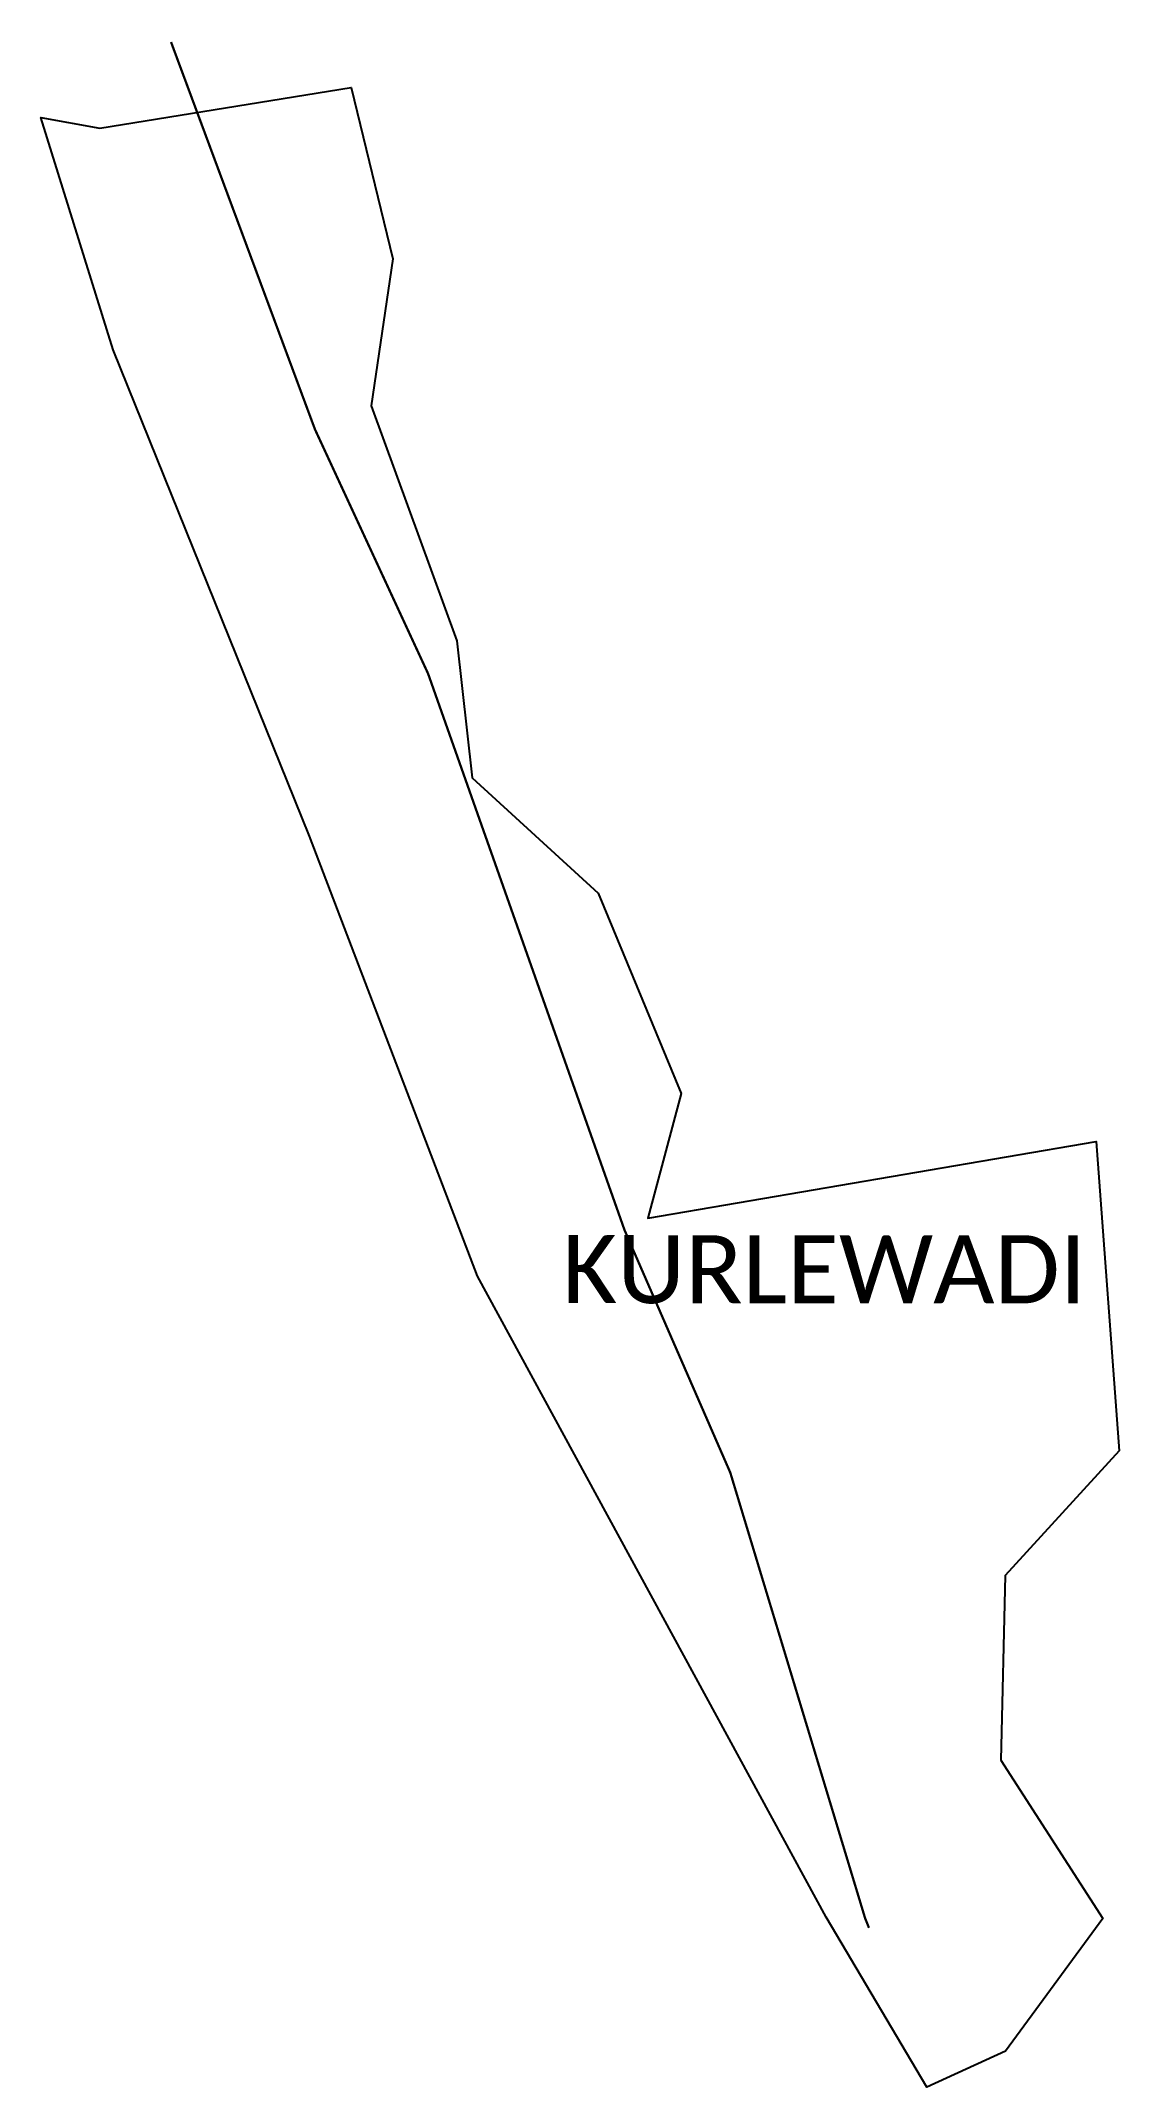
# Model space of a CAD drawing. Header units: metres. Extents: x 353920 to 354386, y 1749533 to 1750417.
import ezdxf

# ---------------------------------------------------------------- set-up
doc = ezdxf.new("R2010")
doc.units = ezdxf.units.M
for name, color, linetype in [('SEAWALL', 170, 'Continuous'), ('village', 3, 'Continuous'), ('VILLAGE NAME', 250, 'Continuous')]:
    doc.layers.add(name, color=color, linetype=linetype)
doc.styles.get("Standard").update_dxf_attribs({"font": 'calibri.ttf'})

msp = doc.modelspace()

# ---------------------------------------------------------------- linework, layer by layer
at = {"layer": 'SEAWALL', "color": 30, "const_width": 1, "flags": 128}
msp.add_lwpolyline([(353975.95, 1750416.85), (354038.17, 1750249.48), (354087.06, 1750143.92), (354172, 1749903.41), (354217.72, 1749798.6), (354250.93, 1749688.88), (354276.03, 1749605.94), (354277.69, 1749601.85)], dxfattribs=at)
at = {"layer": 'village', "color": 3, "true_color": 0x00ff00}
msp.add_polyline3d([(354385.81, 1749807.94, 0), (354336.51, 1749754.06, 0), (354334.71, 1749674.28, 0), (354378.75, 1749605.95, 0), (354336.67, 1749548.52, 0), (354302.74, 1749533.03, 0), (354259.2, 1749606.43, 0), (354108.42, 1749883.5, 0), (354035.8, 1750073.68, 0), (353950.97, 1750283.84, 0), (353919.69, 1750384.29, 0), (353945.16, 1750379.7, 0), (354053.82, 1750397.27, 0), (354071.88, 1750323.21, 0), (354062.47, 1750259.59, 0), (354099.45, 1750158.01, 0), (354106.1, 1750098.82, 0), (354160.55, 1750048.96, 0), (354196.48, 1749962.48, 0), (354182.03, 1749908.61, 0), (354375.9, 1749941.67, 0)], close=True, dxfattribs=at)

# ---------------------------------------------------------------- texts
at = {"layer": 'VILLAGE NAME', "insert": (354145.02, 1749901.23), "char_height": 29.3908, "attachment_point": 1, "rotation": 359.9793}
msp.add_mtext_dynamic_manual_height_columns('{\\fCalibri|b0|i0|c0|p34;KURLEWADI}', width=290.022, gutter_width=146.95, heights=[0], dxfattribs=at)

doc.saveas('drawing.dxf')
